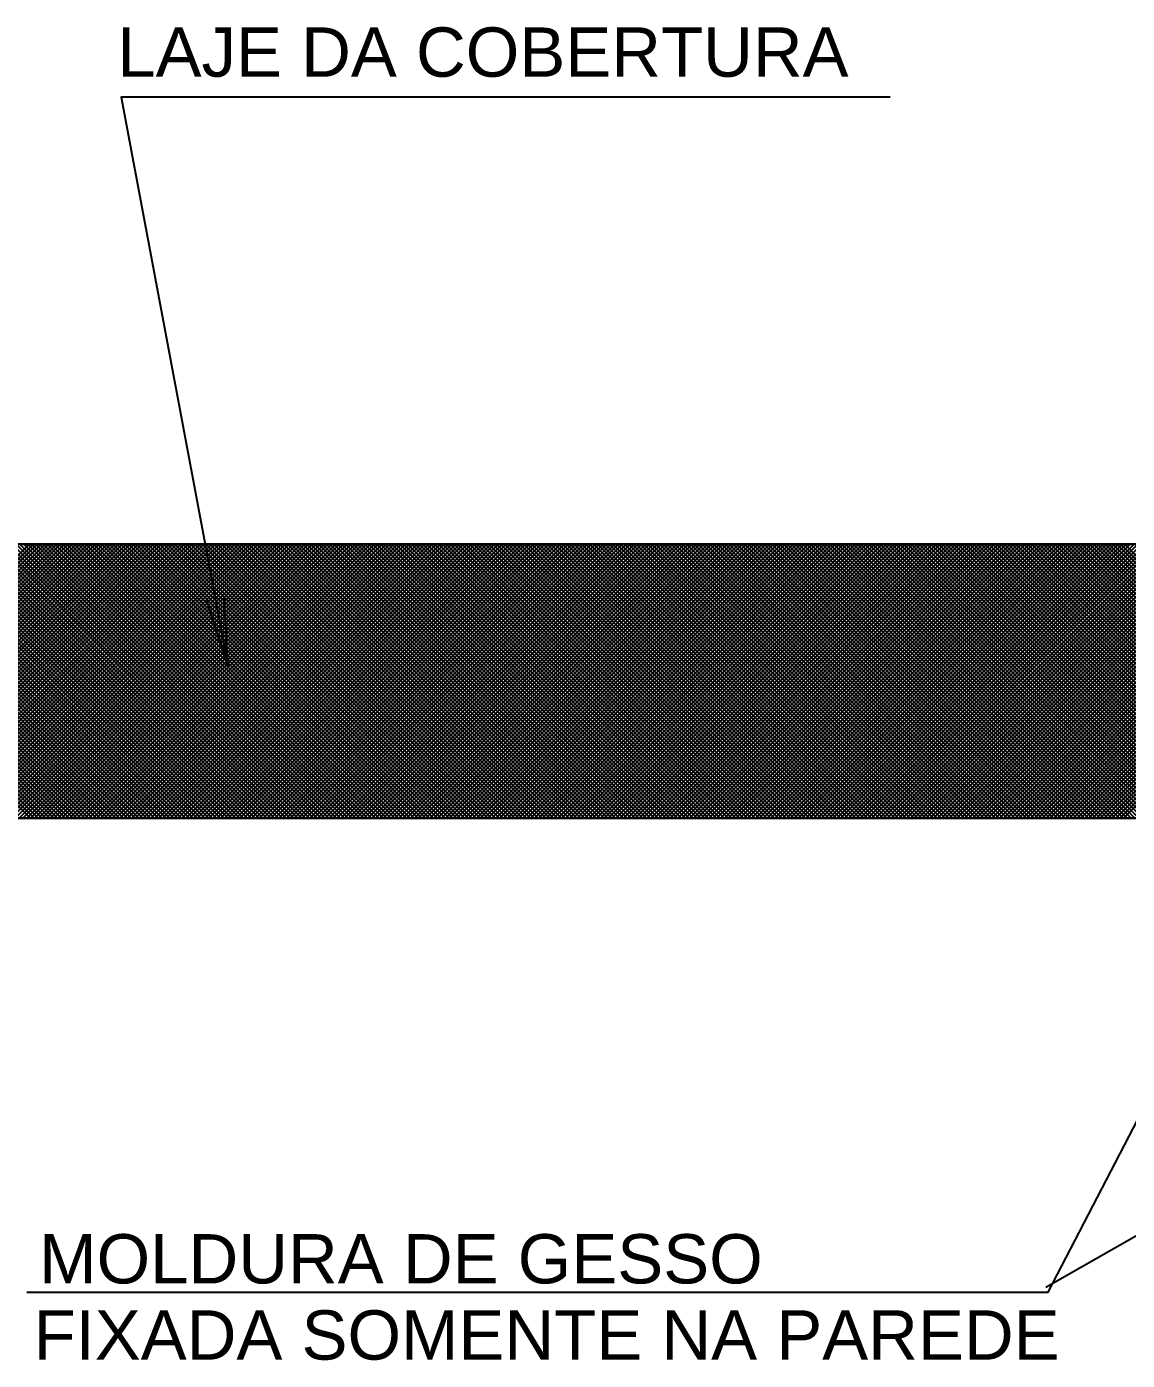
# Model space of a CAD drawing. Extents: x 0 to 119, y 0 to 84.
# Drawn here: x 42.631 to 46.648, y 53.734 to 58.602 of the extents above; entities that cross this region are included whole.
import ezdxf

# ---------------------------------------------------------------- set-up
doc = ezdxf.new("R2010")
doc.units = 0
doc.header["$MEASUREMENT"] = 0
for name, color, linetype in [('29', 9, 'CONTINUOUS'), ('3', 7, 'CONTINUOUS'), ('6', 178, 'CONTINUOUS')]:
    doc.layers.add(name, color=color, linetype=linetype)
doc.styles.add('TQS_ARIAL', font='arial.ttf')

msp = doc.modelspace()

# ---------------------------------------------------------------- linework, layer by layer
at = {"layer": '29', "color": 9, "linetype": 'Continuous'}
for p, q in [((41.641896, 55.713321), (42.641896, 56.713321)), ((41.645233, 56.713321), (42.645233, 55.713321)), ((41.656038, 55.713321), (42.656038, 56.713321)), ((41.659375, 56.713321), (42.659375, 55.713321)), ((41.67018, 55.713321), (42.67018, 56.713321)), ((41.673517, 56.713321), (42.673517, 55.713321)), ((41.684322, 55.713321), (42.684322, 56.713321)), ((41.687659, 56.713321), (42.687659, 55.713321)), ((41.698464, 55.713321), (42.698464, 56.713321)), ((41.701801, 56.713321), (42.701801, 55.713321)), ((41.712606, 55.713321), (42.712606, 56.713321)), ((41.715943, 56.713321), (42.715943, 55.713321)), ((41.726748, 55.713321), (42.726748, 56.713321)), ((41.730086, 56.713321), (42.730086, 55.713321)), ((41.740891, 55.713321), (42.740891, 56.713321)), ((41.744228, 56.713321), (42.744228, 55.713321)), ((41.755033, 55.713321), (42.755033, 56.713321)), ((41.75837, 56.713321), (42.75837, 55.713321)), ((41.769175, 55.713321), (42.769175, 56.713321)), ((41.772512, 56.713321), (42.772512, 55.713321)), ((41.783317, 55.713321), (42.783317, 56.713321)), ((41.786654, 56.713321), (42.786654, 55.713321)), ((41.797459, 55.713321), (42.797459, 56.713321)), ((41.800796, 56.713321), (42.800796, 55.713321)), ((41.811601, 55.713321), (42.811601, 56.713321)), ((41.814938, 56.713321), (42.814938, 55.713321)), ((41.825743, 55.713321), (42.825743, 56.713321)), ((41.82908, 56.713321), (42.82908, 55.713321)), ((41.839885, 55.713321), (42.839885, 56.713321)), ((41.843223, 56.713321), (42.843223, 55.713321)), ((41.854028, 55.713321), (42.854028, 56.713321)), ((41.857365, 56.713321), (42.857365, 55.713321)), ((41.86817, 55.713321), (42.86817, 56.713321)), ((41.871507, 56.713321), (42.871507, 55.713321)), ((41.882312, 55.713321), (42.882312, 56.713321)), ((41.885649, 56.713321), (42.885649, 55.713321)), ((41.896454, 55.713321), (42.896454, 56.713321)), ((41.899791, 56.713321), (42.899791, 55.713321)), ((41.910596, 55.713321), (42.910596, 56.713321)), ((41.913933, 56.713321), (42.913933, 55.713321)), ((41.924738, 55.713321), (42.924738, 56.713321)), ((41.928075, 56.713321), (42.928075, 55.713321)), ((41.93888, 55.713321), (42.93888, 56.713321)), ((41.942218, 56.713321), (42.942218, 55.713321)), ((41.953023, 55.713321), (42.953023, 56.713321)), ((41.95636, 56.713321), (42.95636, 55.713321)), ((41.967165, 55.713321), (42.967165, 56.713321)), ((41.970502, 56.713321), (42.970502, 55.713321)), ((41.981307, 55.713321), (42.981307, 56.713321)), ((41.984644, 56.713321), (42.984644, 55.713321)), ((41.995449, 55.713321), (42.995449, 56.713321)), ((41.998786, 56.713321), (42.998786, 55.713321)), ((42.009591, 55.713321), (43.009591, 56.713321)), ((42.012928, 56.713321), (43.012928, 55.713321)), ((42.023733, 55.713321), (43.023733, 56.713321)), ((42.02707, 56.713321), (43.02707, 55.713321)), ((42.037875, 55.713321), (43.037875, 56.713321)), ((42.041213, 56.713321), (43.041213, 55.713321)), ((42.052018, 55.713321), (43.052018, 56.713321)), ((42.055355, 56.713321), (43.055355, 55.713321)), ((42.06616, 55.713321), (43.06616, 56.713321)), ((42.069497, 56.713321), (43.069497, 55.713321)), ((42.080302, 55.713321), (43.080302, 56.713321)), ((42.083639, 56.713321), (43.083639, 55.713321)), ((42.094444, 55.713321), (43.094444, 56.713321)), ((42.097781, 56.713321), (43.097781, 55.713321)), ((42.108586, 55.713321), (43.108586, 56.713321)), ((42.111923, 56.713321), (43.111923, 55.713321)), ((42.122728, 55.713321), (43.122728, 56.713321)), ((42.126065, 56.713321), (43.126065, 55.713321)), ((42.13687, 55.713321), (43.13687, 56.713321)), ((42.140207, 56.713321), (43.140207, 55.713321)), ((42.151012, 55.713321), (43.151012, 56.713321)), ((42.15435, 56.713321), (43.15435, 55.713321)), ((42.165155, 55.713321), (43.165155, 56.713321)), ((42.168492, 56.713321), (43.168492, 55.713321)), ((42.179297, 55.713321), (43.179297, 56.713321)), ((42.182634, 56.713321), (43.182634, 55.713321)), ((42.193439, 55.713321), (43.193439, 56.713321)), ((42.196776, 56.713321), (43.196776, 55.713321)), ((42.207581, 55.713321), (43.207581, 56.713321)), ((42.210918, 56.713321), (43.210918, 55.713321)), ((42.221723, 55.713321), (43.221723, 56.713321)), ((42.22506, 56.713321), (43.22506, 55.713321)), ((42.235865, 55.713321), (43.235865, 56.713321)), ((42.239202, 56.713321), (43.239202, 55.713321)), ((42.250007, 55.713321), (43.250007, 56.713321)), ((42.253345, 56.713321), (43.253345, 55.713321)), ((42.26415, 55.713321), (43.26415, 56.713321)), ((42.267487, 56.713321), (43.267487, 55.713321)), ((42.278292, 55.713321), (43.278292, 56.713321)), ((42.281629, 56.713321), (43.281629, 55.713321)), ((42.292434, 55.713321), (43.292434, 56.713321)), ((42.295771, 56.713321), (43.295771, 55.713321)), ((42.306576, 55.713321), (43.306576, 56.713321)), ((42.309913, 56.713321), (43.309913, 55.713321)), ((42.320718, 55.713321), (43.320718, 56.713321)), ((42.324055, 56.713321), (43.324055, 55.713321)), ((42.33486, 55.713321), (43.33486, 56.713321)), ((42.338197, 56.713321), (43.338197, 55.713321)), ((42.349002, 55.713321), (43.349002, 56.713321)), ((42.35234, 56.713321), (43.35234, 55.713321)), ((42.363145, 55.713321), (43.363145, 56.713321)), ((42.366482, 56.713321), (43.366482, 55.713321)), ((42.377287, 55.713321), (43.377287, 56.713321)), ((42.380624, 56.713321), (43.380624, 55.713321)), ((42.391429, 55.713321), (43.391429, 56.713321)), ((42.394766, 56.713321), (43.394766, 55.713321)), ((42.405571, 55.713321), (43.405571, 56.713321)), ((42.408908, 56.713321), (43.408908, 55.713321)), ((42.419713, 55.713321), (43.419713, 56.713321)), ((42.42305, 56.713321), (43.42305, 55.713321)), ((42.433855, 55.713321), (43.433855, 56.713321)), ((42.437192, 56.713321), (43.437192, 55.713321)), ((42.447997, 55.713321), (43.447997, 56.713321)), ((42.451334, 56.713321), (43.451334, 55.713321)), ((42.462139, 55.713321), (43.462139, 56.713321)), ((42.465477, 56.713321), (43.465477, 55.713321)), ((42.476282, 55.713321), (43.476282, 56.713321)), ((42.479619, 56.713321), (43.479619, 55.713321)), ((42.490424, 55.713321), (43.490424, 56.713321)), ((42.493761, 56.713321), (43.493761, 55.713321)), ((42.504566, 55.713321), (43.504566, 56.713321)), ((42.507903, 56.713321), (43.507903, 55.713321)), ((42.518708, 55.713321), (43.518708, 56.713321)), ((42.522045, 56.713321), (43.522045, 55.713321)), ((42.53285, 55.713321), (43.53285, 56.713321)), ((42.536187, 56.713321), (43.536187, 55.713321)), ((42.546992, 55.713321), (43.546992, 56.713321)), ((42.550329, 56.713321), (43.550329, 55.713321)), ((42.561134, 55.713321), (43.561134, 56.713321)), ((42.564472, 56.713321), (43.564472, 55.713321)), ((42.575277, 55.713321), (43.575277, 56.713321)), ((42.578614, 56.713321), (43.578614, 55.713321)), ((42.589419, 55.713321), (43.589419, 56.713321)), ((42.592756, 56.713321), (43.592756, 55.713321)), ((42.603561, 55.713321), (43.603561, 56.713321)), ((42.606898, 56.713321), (43.606898, 55.713321)), ((42.617703, 55.713321), (43.617703, 56.713321)), ((42.62104, 56.713321), (43.62104, 55.713321)), ((42.631845, 55.713321), (43.631845, 56.713321)), ((42.635182, 56.713321), (43.635182, 55.713321)), ((42.645987, 55.713321), (43.645987, 56.713321)), ((42.649324, 56.713321), (43.649324, 55.713321)), ((42.660129, 55.713321), (43.660129, 56.713321)), ((42.663466, 56.713321), (43.663466, 55.713321)), ((42.674271, 55.713321), (43.674271, 56.713321)), ((42.677609, 56.713321), (43.677609, 55.713321)), ((42.688414, 55.713321), (43.688414, 56.713321)), ((42.691751, 56.713321), (43.691751, 55.713321)), ((42.702556, 55.713321), (43.702556, 56.713321)), ((42.705893, 56.713321), (43.705893, 55.713321)), ((42.716698, 55.713321), (43.716698, 56.713321)), ((42.720035, 56.713321), (43.720035, 55.713321)), ((42.73084, 55.713321), (43.73084, 56.713321)), ((42.734177, 56.713321), (43.734177, 55.713321)), ((42.744982, 55.713321), (43.744982, 56.713321)), ((42.748319, 56.713321), (43.748319, 55.713321)), ((42.759124, 55.713321), (43.759124, 56.713321)), ((42.762461, 56.713321), (43.762461, 55.713321)), ((42.773266, 55.713321), (43.773266, 56.713321)), ((42.776604, 56.713321), (43.776604, 55.713321)), ((42.787409, 55.713321), (43.787409, 56.713321)), ((42.790746, 56.713321), (43.790746, 55.713321)), ((42.801551, 55.713321), (43.801551, 56.713321)), ((42.804888, 56.713321), (43.804888, 55.713321)), ((42.815693, 55.713321), (43.815693, 56.713321)), ((42.81903, 56.713321), (43.81903, 55.713321)), ((42.829835, 55.713321), (43.829835, 56.713321)), ((42.833172, 56.713321), (43.833172, 55.713321)), ((42.843977, 55.713321), (43.843977, 56.713321)), ((42.847314, 56.713321), (43.847314, 55.713321)), ((42.858119, 55.713321), (43.858119, 56.713321)), ((42.861456, 56.713321), (43.861456, 55.713321)), ((42.872261, 55.713321), (43.872261, 56.713321)), ((42.875599, 56.713321), (43.875599, 55.713321)), ((42.886404, 55.713321), (43.886404, 56.713321)), ((42.889741, 56.713321), (43.889741, 55.713321)), ((42.900546, 55.713321), (43.900546, 56.713321)), ((42.903883, 56.713321), (43.903883, 55.713321)), ((42.914688, 55.713321), (43.914688, 56.713321)), ((42.918025, 56.713321), (43.918025, 55.713321)), ((42.92883, 55.713321), (43.92883, 56.713321)), ((42.932167, 56.713321), (43.932167, 55.713321)), ((42.942972, 55.713321), (43.942972, 56.713321)), ((42.946309, 56.713321), (43.946309, 55.713321)), ((42.957114, 55.713321), (43.957114, 56.713321)), ((42.960451, 56.713321), (43.960451, 55.713321)), ((42.971256, 55.713321), (43.971256, 56.713321)), ((42.974593, 56.713321), (43.974593, 55.713321)), ((42.985398, 55.713321), (43.985398, 56.713321)), ((42.988736, 56.713321), (43.988736, 55.713321)), ((42.999541, 55.713321), (43.999541, 56.713321)), ((43.002878, 56.713321), (44.002878, 55.713321)), ((43.013683, 55.713321), (44.013683, 56.713321)), ((43.01702, 56.713321), (44.01702, 55.713321)), ((43.027825, 55.713321), (44.027825, 56.713321)), ((43.031162, 56.713321), (44.031162, 55.713321)), ((43.041967, 55.713321), (44.041967, 56.713321)), ((43.045304, 56.713321), (44.045304, 55.713321)), ((43.056109, 55.713321), (44.056109, 56.713321)), ((43.059446, 56.713321), (44.059446, 55.713321)), ((43.070251, 55.713321), (44.070251, 56.713321)), ((43.073588, 56.713321), (44.073588, 55.713321)), ((43.084393, 55.713321), (44.084393, 56.713321)), ((43.087731, 56.713321), (44.087731, 55.713321)), ((43.098536, 55.713321), (44.098536, 56.713321)), ((43.101873, 56.713321), (44.101873, 55.713321)), ((43.112678, 55.713321), (44.112678, 56.713321)), ((43.116015, 56.713321), (44.116015, 55.713321)), ((43.12682, 55.713321), (44.12682, 56.713321)), ((43.130157, 56.713321), (44.130157, 55.713321)), ((43.140962, 55.713321), (44.140962, 56.713321)), ((43.144299, 56.713321), (44.144299, 55.713321)), ((43.155104, 55.713321), (44.155104, 56.713321)), ((43.158441, 56.713321), (44.158441, 55.713321)), ((43.169246, 55.713321), (44.169246, 56.713321)), ((43.172583, 56.713321), (44.172583, 55.713321)), ((43.183388, 55.713321), (44.183388, 56.713321)), ((43.186726, 56.713321), (44.186726, 55.713321)), ((43.197531, 55.713321), (44.197531, 56.713321)), ((43.200868, 56.713321), (44.200868, 55.713321)), ((43.211673, 55.713321), (44.211673, 56.713321)), ((43.21501, 56.713321), (44.21501, 55.713321)), ((43.225815, 55.713321), (44.225815, 56.713321)), ((43.229152, 56.713321), (44.229152, 55.713321)), ((43.239957, 55.713321), (44.239957, 56.713321)), ((43.243294, 56.713321), (44.243294, 55.713321)), ((43.254099, 55.713321), (44.254099, 56.713321)), ((43.257436, 56.713321), (44.257436, 55.713321)), ((43.268241, 55.713321), (44.268241, 56.713321)), ((43.271578, 56.713321), (44.271578, 55.713321)), ((43.282383, 55.713321), (44.282383, 56.713321)), ((43.28572, 56.713321), (44.28572, 55.713321)), ((43.296525, 55.713321), (44.296525, 56.713321)), ((43.299863, 56.713321), (44.299863, 55.713321)), ((43.310668, 55.713321), (44.310668, 56.713321)), ((43.314005, 56.713321), (44.314005, 55.713321)), ((43.32481, 55.713321), (44.32481, 56.713321)), ((43.328147, 56.713321), (44.328147, 55.713321)), ((43.338952, 55.713321), (44.338952, 56.713321)), ((43.342289, 56.713321), (44.342289, 55.713321)), ((43.353094, 55.713321), (44.353094, 56.713321)), ((43.356431, 56.713321), (44.356431, 55.713321)), ((43.367236, 55.713321), (44.367236, 56.713321)), ((43.370573, 56.713321), (44.370573, 55.713321)), ((43.381378, 55.713321), (44.381378, 56.713321)), ((43.384715, 56.713321), (44.384715, 55.713321)), ((43.39552, 55.713321), (44.39552, 56.713321)), ((43.398858, 56.713321), (44.398858, 55.713321)), ((43.409663, 55.713321), (44.409663, 56.713321)), ((43.413, 56.713321), (44.413, 55.713321)), ((43.423805, 55.713321), (44.423805, 56.713321)), ((43.427142, 56.713321), (44.427142, 55.713321)), ((43.437947, 55.713321), (44.437947, 56.713321)), ((43.441284, 56.713321), (44.441284, 55.713321)), ((43.452089, 55.713321), (44.452089, 56.713321)), ((43.455426, 56.713321), (44.455426, 55.713321)), ((43.466231, 55.713321), (44.466231, 56.713321)), ((43.469568, 56.713321), (44.469568, 55.713321)), ((43.480373, 55.713321), (44.480373, 56.713321)), ((43.48371, 56.713321), (44.48371, 55.713321)), ((43.494515, 55.713321), (44.494515, 56.713321)), ((43.497852, 56.713321), (44.497852, 55.713321)), ((43.508658, 55.713321), (44.508658, 56.713321)), ((43.511995, 56.713321), (44.511995, 55.713321)), ((43.5228, 55.713321), (44.5228, 56.713321)), ((43.526137, 56.713321), (44.526137, 55.713321)), ((43.536942, 55.713321), (44.536942, 56.713321)), ((43.540279, 56.713321), (44.540279, 55.713321)), ((43.551084, 55.713321), (44.551084, 56.713321)), ((43.554421, 56.713321), (44.554421, 55.713321)), ((43.565226, 55.713321), (44.565226, 56.713321)), ((43.568563, 56.713321), (44.568563, 55.713321)), ((43.579368, 55.713321), (44.579368, 56.713321)), ((43.582705, 56.713321), (44.582705, 55.713321)), ((43.59351, 55.713321), (44.59351, 56.713321)), ((43.596847, 56.713321), (44.596847, 55.713321)), ((43.607652, 55.713321), (44.607652, 56.713321)), ((43.61099, 56.713321), (44.61099, 55.713321)), ((43.621795, 55.713321), (44.621795, 56.713321)), ((43.625132, 56.713321), (44.625132, 55.713321)), ((43.635937, 55.713321), (44.635937, 56.713321)), ((43.639274, 56.713321), (44.639274, 55.713321)), ((43.650079, 55.713321), (44.650079, 56.713321)), ((43.653416, 56.713321), (44.653416, 55.713321)), ((43.664221, 55.713321), (44.664221, 56.713321)), ((43.667558, 56.713321), (44.667558, 55.713321)), ((43.678363, 55.713321), (44.678363, 56.713321)), ((43.6817, 56.713321), (44.6817, 55.713321)), ((43.692505, 55.713321), (44.692505, 56.713321)), ((43.695842, 56.713321), (44.695842, 55.713321)), ((43.706647, 55.713321), (44.706647, 56.713321)), ((43.709985, 56.713321), (44.709985, 55.713321)), ((43.72079, 55.713321), (44.72079, 56.713321)), ((43.724127, 56.713321), (44.724127, 55.713321)), ((43.734932, 55.713321), (44.734932, 56.713321)), ((43.738269, 56.713321), (44.738269, 55.713321)), ((43.749074, 55.713321), (44.749074, 56.713321)), ((43.752411, 56.713321), (44.752411, 55.713321)), ((43.763216, 55.713321), (44.763216, 56.713321)), ((43.766553, 56.713321), (44.766553, 55.713321)), ((43.777358, 55.713321), (44.777358, 56.713321)), ((43.780695, 56.713321), (44.780695, 55.713321)), ((43.7915, 55.713321), (44.7915, 56.713321)), ((43.794837, 56.713321), (44.794837, 55.713321)), ((43.805642, 55.713321), (44.805642, 56.713321)), ((43.808979, 56.713321), (44.808979, 55.713321)), ((43.819784, 55.713321), (44.819784, 56.713321)), ((43.823122, 56.713321), (44.823122, 55.713321)), ((43.833927, 55.713321), (44.833927, 56.713321)), ((43.837264, 56.713321), (44.837264, 55.713321)), ((43.848069, 55.713321), (44.848069, 56.713321)), ((43.851406, 56.713321), (44.851406, 55.713321)), ((43.862211, 55.713321), (44.862211, 56.713321)), ((43.865548, 56.713321), (44.865548, 55.713321)), ((43.876353, 55.713321), (44.876353, 56.713321)), ((43.87969, 56.713321), (44.87969, 55.713321)), ((43.890495, 55.713321), (44.890495, 56.713321)), ((43.893832, 56.713321), (44.893832, 55.713321)), ((43.904637, 55.713321), (44.904637, 56.713321)), ((43.907974, 56.713321), (44.907974, 55.713321)), ((43.918779, 55.713321), (44.918779, 56.713321)), ((43.922117, 56.713321), (44.922117, 55.713321)), ((43.932922, 55.713321), (44.932922, 56.713321)), ((43.936259, 56.713321), (44.936259, 55.713321)), ((43.947064, 55.713321), (44.947064, 56.713321)), ((43.950401, 56.713321), (44.950401, 55.713321)), ((43.961206, 55.713321), (44.961206, 56.713321)), ((43.964543, 56.713321), (44.964543, 55.713321)), ((43.975348, 55.713321), (44.975348, 56.713321)), ((43.978685, 56.713321), (44.978685, 55.713321)), ((43.98949, 55.713321), (44.98949, 56.713321)), ((43.992827, 56.713321), (44.992827, 55.713321)), ((44.003632, 55.713321), (45.003632, 56.713321)), ((44.006969, 56.713321), (45.006969, 55.713321)), ((44.017774, 55.713321), (45.017774, 56.713321)), ((44.021112, 56.713321), (45.021112, 55.713321)), ((44.031917, 55.713321), (45.031917, 56.713321)), ((44.035254, 56.713321), (45.035254, 55.713321)), ((44.046059, 55.713321), (45.046059, 56.713321)), ((44.049396, 56.713321), (45.049396, 55.713321)), ((44.060201, 55.713321), (45.060201, 56.713321)), ((44.063538, 56.713321), (45.063538, 55.713321)), ((44.074343, 55.713321), (45.074343, 56.713321)), ((44.07768, 56.713321), (45.07768, 55.713321)), ((44.088485, 55.713321), (45.088485, 56.713321)), ((44.091822, 56.713321), (45.091822, 55.713321)), ((44.102627, 55.713321), (45.102627, 56.713321)), ((44.105964, 56.713321), (45.105964, 55.713321)), ((44.116769, 55.713321), (45.116769, 56.713321)), ((44.120106, 56.713321), (45.120106, 55.713321)), ((44.130911, 55.713321), (45.130911, 56.713321)), ((44.134249, 56.713321), (45.134249, 55.713321)), ((44.145054, 55.713321), (45.145054, 56.713321)), ((44.148391, 56.713321), (45.148391, 55.713321)), ((44.159196, 55.713321), (45.159196, 56.713321)), ((44.162533, 56.713321), (45.162533, 55.713321)), ((44.173338, 55.713321), (45.173338, 56.713321)), ((44.176675, 56.713321), (45.176675, 55.713321)), ((44.18748, 55.713321), (45.18748, 56.713321)), ((44.190817, 56.713321), (45.190817, 55.713321)), ((44.201622, 55.713321), (45.201622, 56.713321)), ((44.204959, 56.713321), (45.204959, 55.713321)), ((44.215764, 55.713321), (45.215764, 56.713321)), ((44.219101, 56.713321), (45.219101, 55.713321)), ((44.229906, 55.713321), (45.229906, 56.713321)), ((44.233244, 56.713321), (45.233244, 55.713321)), ((44.244049, 55.713321), (45.244049, 56.713321)), ((44.247386, 56.713321), (45.247386, 55.713321)), ((44.258191, 55.713321), (45.258191, 56.713321)), ((44.261528, 56.713321), (45.261528, 55.713321)), ((44.272333, 55.713321), (45.272333, 56.713321)), ((44.27567, 56.713321), (45.27567, 55.713321)), ((44.286475, 55.713321), (45.286475, 56.713321)), ((44.289812, 56.713321), (45.289812, 55.713321)), ((44.300617, 55.713321), (45.300617, 56.713321)), ((44.303954, 56.713321), (45.303954, 55.713321)), ((44.314759, 55.713321), (45.314759, 56.713321)), ((44.318096, 56.713321), (45.318096, 55.713321)), ((44.328901, 55.713321), (45.328901, 56.713321)), ((44.332238, 56.713321), (45.332238, 55.713321)), ((44.343044, 55.713321), (45.343044, 56.713321)), ((44.346381, 56.713321), (45.346381, 55.713321)), ((44.357186, 55.713321), (45.357186, 56.713321)), ((44.360523, 56.713321), (45.360523, 55.713321)), ((44.371328, 55.713321), (45.371328, 56.713321)), ((44.374665, 56.713321), (45.374665, 55.713321)), ((44.38547, 55.713321), (45.38547, 56.713321)), ((44.388807, 56.713321), (45.388807, 55.713321)), ((44.399612, 55.713321), (45.399612, 56.713321)), ((44.402949, 56.713321), (45.402949, 55.713321)), ((44.413754, 55.713321), (45.413754, 56.713321)), ((44.417091, 56.713321), (45.417091, 55.713321)), ((44.427896, 55.713321), (45.427896, 56.713321)), ((44.431233, 56.713321), (45.431233, 55.713321)), ((44.442038, 55.713321), (45.442038, 56.713321)), ((44.445376, 56.713321), (45.445376, 55.713321)), ((44.456181, 55.713321), (45.456181, 56.713321)), ((44.459518, 56.713321), (45.459518, 55.713321)), ((44.470323, 55.713321), (45.470323, 56.713321)), ((44.47366, 56.713321), (45.47366, 55.713321)), ((44.484465, 55.713321), (45.484465, 56.713321)), ((44.487802, 56.713321), (45.487802, 55.713321)), ((44.498607, 55.713321), (45.498607, 56.713321)), ((44.501944, 56.713321), (45.501944, 55.713321)), ((44.512749, 55.713321), (45.512749, 56.713321)), ((44.516086, 56.713321), (45.516086, 55.713321)), ((44.526891, 55.713321), (45.526891, 56.713321)), ((44.530228, 56.713321), (45.530228, 55.713321)), ((44.541033, 55.713321), (45.541033, 56.713321)), ((44.544371, 56.713321), (45.544371, 55.713321)), ((44.555176, 55.713321), (45.555176, 56.713321)), ((44.558513, 56.713321), (45.558513, 55.713321)), ((44.569318, 55.713321), (45.569318, 56.713321)), ((44.572655, 56.713321), (45.572655, 55.713321)), ((44.58346, 55.713321), (45.58346, 56.713321)), ((44.586797, 56.713321), (45.586797, 55.713321)), ((44.597602, 55.713321), (45.597602, 56.713321)), ((44.600939, 56.713321), (45.600939, 55.713321)), ((44.611744, 55.713321), (45.611744, 56.713321)), ((44.615081, 56.713321), (45.615081, 55.713321)), ((44.625886, 55.713321), (45.625886, 56.713321)), ((44.629223, 56.713321), (45.629223, 55.713321)), ((44.640028, 55.713321), (45.640028, 56.713321)), ((44.643365, 56.713321), (45.643365, 55.713321)), ((44.65417, 55.713321), (45.65417, 56.713321)), ((44.657508, 56.713321), (45.657508, 55.713321)), ((44.668313, 55.713321), (45.668313, 56.713321)), ((44.67165, 56.713321), (45.67165, 55.713321)), ((44.682455, 55.713321), (45.682455, 56.713321)), ((44.685792, 56.713321), (45.685792, 55.713321)), ((44.696597, 55.713321), (45.696597, 56.713321)), ((44.699934, 56.713321), (45.699934, 55.713321)), ((44.710739, 55.713321), (45.710739, 56.713321)), ((44.714076, 56.713321), (45.714076, 55.713321)), ((44.724881, 55.713321), (45.724881, 56.713321)), ((44.728218, 56.713321), (45.728218, 55.713321)), ((44.739023, 55.713321), (45.739023, 56.713321)), ((44.74236, 56.713321), (45.74236, 55.713321)), ((44.753165, 55.713321), (45.753165, 56.713321)), ((44.756503, 56.713321), (45.756503, 55.713321)), ((44.767308, 55.713321), (45.767308, 56.713321)), ((44.770645, 56.713321), (45.770645, 55.713321)), ((44.78145, 55.713321), (45.78145, 56.713321)), ((44.784787, 56.713321), (45.784787, 55.713321)), ((44.795592, 55.713321), (45.795592, 56.713321)), ((44.798929, 56.713321), (45.798929, 55.713321)), ((44.809734, 55.713321), (45.809734, 56.713321)), ((44.813071, 56.713321), (45.813071, 55.713321)), ((44.823876, 55.713321), (45.823876, 56.713321)), ((44.827213, 56.713321), (45.827213, 55.713321)), ((44.838018, 55.713321), (45.838018, 56.713321)), ((44.841355, 56.713321), (45.841355, 55.713321)), ((44.85216, 55.713321), (45.85216, 56.713321)), ((44.855498, 56.713321), (45.855498, 55.713321)), ((44.866303, 55.713321), (45.866303, 56.713321)), ((44.86964, 56.713321), (45.86964, 55.713321)), ((44.880445, 55.713321), (45.880445, 56.713321)), ((44.883782, 56.713321), (45.883782, 55.713321)), ((44.894587, 55.713321), (45.894587, 56.713321)), ((44.897924, 56.713321), (45.897924, 55.713321)), ((44.908729, 55.713321), (45.908729, 56.713321)), ((44.912066, 56.713321), (45.912066, 55.713321)), ((44.922871, 55.713321), (45.922871, 56.713321)), ((44.926208, 56.713321), (45.926208, 55.713321)), ((44.937013, 55.713321), (45.937013, 56.713321)), ((44.94035, 56.713321), (45.94035, 55.713321)), ((44.951155, 55.713321), (45.951155, 56.713321)), ((44.954492, 56.713321), (45.954492, 55.713321)), ((44.965297, 55.713321), (45.965297, 56.713321)), ((44.968635, 56.713321), (45.968635, 55.713321)), ((44.97944, 55.713321), (45.97944, 56.713321)), ((44.982777, 56.713321), (45.982777, 55.713321)), ((44.993582, 55.713321), (45.993582, 56.713321)), ((44.996919, 56.713321), (45.996919, 55.713321)), ((45.007724, 55.713321), (46.007724, 56.713321)), ((45.011061, 56.713321), (46.011061, 55.713321)), ((45.021866, 55.713321), (46.021866, 56.713321)), ((45.025203, 56.713321), (46.025203, 55.713321)), ((45.036008, 55.713321), (46.036008, 56.713321)), ((45.039345, 56.713321), (46.039345, 55.713321)), ((45.05015, 55.713321), (46.05015, 56.713321)), ((45.053487, 56.713321), (46.053487, 55.713321)), ((45.064292, 55.713321), (46.064292, 56.713321)), ((45.06763, 56.713321), (46.06763, 55.713321)), ((45.078435, 55.713321), (46.078435, 56.713321)), ((45.081772, 56.713321), (46.081772, 55.713321)), ((45.092577, 55.713321), (46.092577, 56.713321)), ((45.095914, 56.713321), (46.095914, 55.713321)), ((45.106719, 55.713321), (46.106719, 56.713321)), ((45.110056, 56.713321), (46.110056, 55.713321)), ((45.120861, 55.713321), (46.120861, 56.713321)), ((45.124198, 56.713321), (46.124198, 55.713321)), ((45.135003, 55.713321), (46.135003, 56.713321)), ((45.13834, 56.713321), (46.13834, 55.713321)), ((45.149145, 55.713321), (46.149145, 56.713321)), ((45.152482, 56.713321), (46.152482, 55.713321)), ((45.163287, 55.713321), (46.163287, 56.713321)), ((45.166624, 56.713321), (46.166624, 55.713321)), ((45.17743, 55.713321), (46.17743, 56.713321)), ((45.180767, 56.713321), (46.180767, 55.713321)), ((45.191572, 55.713321), (46.191572, 56.713321)), ((45.194909, 56.713321), (46.194909, 55.713321)), ((45.205714, 55.713321), (46.205714, 56.713321)), ((45.209051, 56.713321), (46.209051, 55.713321)), ((45.219856, 55.713321), (46.219856, 56.713321)), ((45.223193, 56.713321), (46.223193, 55.713321)), ((45.233998, 55.713321), (46.233998, 56.713321)), ((45.237335, 56.713321), (46.237335, 55.713321)), ((45.24814, 55.713321), (46.24814, 56.713321)), ((45.251477, 56.713321), (46.251477, 55.713321)), ((45.262282, 55.713321), (46.262282, 56.713321)), ((45.265619, 56.713321), (46.265619, 55.713321)), ((45.276424, 55.713321), (46.276424, 56.713321)), ((45.279762, 56.713321), (46.279762, 55.713321)), ((45.290567, 55.713321), (46.290567, 56.713321)), ((45.293904, 56.713321), (46.293904, 55.713321)), ((45.304709, 55.713321), (46.304709, 56.713321)), ((45.308046, 56.713321), (46.308046, 55.713321)), ((45.318851, 55.713321), (46.318851, 56.713321)), ((45.322188, 56.713321), (46.322188, 55.713321)), ((45.332993, 55.713321), (46.332993, 56.713321)), ((45.33633, 56.713321), (46.33633, 55.713321)), ((45.347135, 55.713321), (46.347135, 56.713321)), ((45.350472, 56.713321), (46.350472, 55.713321)), ((45.361277, 55.713321), (46.361277, 56.713321)), ((45.364614, 56.713321), (46.364614, 55.713321)), ((45.375419, 55.713321), (46.375419, 56.713321)), ((45.378757, 56.713321), (46.378757, 55.713321)), ((45.389562, 55.713321), (46.389562, 56.713321)), ((45.392899, 56.713321), (46.392899, 55.713321)), ((45.403704, 55.713321), (46.403704, 56.713321)), ((45.407041, 56.713321), (46.407041, 55.713321)), ((45.417846, 55.713321), (46.417846, 56.713321)), ((45.421183, 56.713321), (46.421183, 55.713321)), ((45.431988, 55.713321), (46.431988, 56.713321)), ((45.435325, 56.713321), (46.435325, 55.713321)), ((45.44613, 55.713321), (46.44613, 56.713321)), ((45.449467, 56.713321), (46.449467, 55.713321)), ((45.460272, 55.713321), (46.460272, 56.713321)), ((45.463609, 56.713321), (46.463609, 55.713321)), ((45.474414, 55.713321), (46.474414, 56.713321)), ((45.477751, 56.713321), (46.477751, 55.713321)), ((45.488556, 55.713321), (46.488556, 56.713321)), ((45.491894, 56.713321), (46.491894, 55.713321)), ((45.502699, 55.713321), (46.502699, 56.713321)), ((45.506036, 56.713321), (46.506036, 55.713321)), ((45.516841, 55.713321), (46.516841, 56.713321)), ((45.520178, 56.713321), (46.520178, 55.713321)), ((45.530983, 55.713321), (46.530983, 56.713321)), ((45.53432, 56.713321), (46.53432, 55.713321)), ((45.545125, 55.713321), (46.545125, 56.713321)), ((45.548462, 56.713321), (46.548462, 55.713321)), ((45.559267, 55.713321), (46.559267, 56.713321)), ((45.562604, 56.713321), (46.562604, 55.713321)), ((45.573409, 55.713321), (46.573409, 56.713321)), ((45.576746, 56.713321), (46.576746, 55.713321)), ((45.587551, 55.713321), (46.587551, 56.713321)), ((45.590889, 56.713321), (46.590889, 55.713321)), ((45.601694, 55.713321), (46.601694, 56.713321)), ((45.605031, 56.713321), (46.605031, 55.713321)), ((45.615836, 55.713321), (46.615836, 56.713321)), ((45.619173, 56.713321), (46.619173, 55.713321)), ((45.629978, 55.713321), (46.629978, 56.713321)), ((45.633315, 56.713321), (46.633315, 55.713321)), ((45.64412, 55.713321), (46.64412, 56.713321)), ((45.647457, 56.713321), (46.647457, 55.713321)), ((45.658262, 55.713321), (46.658262, 56.713321)), ((45.661599, 56.713321), (46.661599, 55.713321)), ((45.672404, 55.713321), (46.672404, 56.713321)), ((45.675741, 56.713321), (46.675741, 55.713321)), ((45.686546, 55.713321), (46.686546, 56.713321)), ((45.689884, 56.713321), (46.689884, 55.713321)), ((45.700689, 55.713321), (46.700689, 56.713321)), ((45.704026, 56.713321), (46.704026, 55.713321)), ((45.714831, 55.713321), (46.714831, 56.713321)), ((45.718168, 56.713321), (46.718168, 55.713321)), ((45.728973, 55.713321), (46.728973, 56.713321)), ((45.73231, 56.713321), (46.73231, 55.713321)), ((45.743115, 55.713321), (46.743115, 56.713321)), ((45.746452, 56.713321), (46.746452, 55.713321)), ((45.757257, 55.713321), (46.757257, 56.713321)), ((45.760594, 56.713321), (46.760594, 55.713321)), ((45.771399, 55.713321), (46.771399, 56.713321)), ((45.774736, 56.713321), (46.774736, 55.713321)), ((45.785541, 55.713321), (46.785541, 56.713321)), ((45.788878, 56.713321), (46.788878, 55.713321)), ((45.799683, 55.713321), (46.799683, 56.713321)), ((45.803021, 56.713321), (46.803021, 55.713321)), ((45.813826, 55.713321), (46.813826, 56.713321)), ((45.817163, 56.713321), (46.817163, 55.713321)), ((45.827968, 55.713321), (46.827968, 56.713321)), ((45.831305, 56.713321), (46.831305, 55.713321)), ((45.84211, 55.713321), (46.84211, 56.713321)), ((45.845447, 56.713321), (46.845447, 55.713321)), ((45.856252, 55.713321), (46.856252, 56.713321)), ((45.859589, 56.713321), (46.859589, 55.713321)), ((45.870394, 55.713321), (46.870394, 56.713321)), ((45.873731, 56.713321), (46.873731, 55.713321)), ((45.884536, 55.713321), (46.884536, 56.713321)), ((45.887873, 56.713321), (46.887873, 55.713321)), ((45.898678, 55.713321), (46.898678, 56.713321)), ((45.902016, 56.713321), (46.902016, 55.713321)), ((45.912821, 55.713321), (46.912821, 56.713321)), ((45.916158, 56.713321), (46.916158, 55.713321)), ((45.926963, 55.713321), (46.926963, 56.713321)), ((45.9303, 56.713321), (46.9303, 55.713321)), ((45.941105, 55.713321), (46.941105, 56.713321)), ((45.944442, 56.713321), (46.944442, 55.713321)), ((45.955247, 55.713321), (46.955247, 56.713321)), ((45.958584, 56.713321), (46.958584, 55.713321)), ((45.969389, 55.713321), (46.969389, 56.713321)), ((45.972726, 56.713321), (46.972726, 55.713321)), ((45.983531, 55.713321), (46.983531, 56.713321)), ((45.986868, 56.713321), (46.986868, 55.713321)), ((45.997673, 55.713321), (46.997673, 56.713321)), ((46.00101, 56.713321), (47.00101, 55.713321)), ((46.011816, 55.713321), (47.011816, 56.713321)), ((46.015153, 56.713321), (47.015153, 55.713321)), ((46.025958, 55.713321), (47.025958, 56.713321)), ((46.029295, 56.713321), (47.029295, 55.713321)), ((46.0401, 55.713321), (47.0401, 56.713321)), ((46.043437, 56.713321), (47.043437, 55.713321)), ((46.054242, 55.713321), (47.054242, 56.713321)), ((46.057579, 56.713321), (47.057579, 55.713321)), ((46.068384, 55.713321), (47.068384, 56.713321)), ((46.071721, 56.713321), (47.071721, 55.713321)), ((46.082526, 55.713321), (47.082526, 56.713321)), ((46.085863, 56.713321), (47.085863, 55.713321)), ((46.096668, 55.713321), (47.096668, 56.713321)), ((46.100005, 56.713321), (47.100005, 55.713321)), ((46.11081, 55.713321), (47.11081, 56.713321)), ((46.114148, 56.713321), (47.114148, 55.713321)), ((46.124953, 55.713321), (47.124953, 56.713321)), ((46.12829, 56.713321), (47.12829, 55.713321)), ((46.139095, 55.713321), (47.139095, 56.713321)), ((46.142432, 56.713321), (47.142432, 55.713321)), ((46.153237, 55.713321), (47.153237, 56.713321)), ((46.156574, 56.713321), (47.156574, 55.713321)), ((46.167379, 55.713321), (47.167379, 56.713321)), ((46.170716, 56.713321), (47.170716, 55.713321)), ((46.181521, 55.713321), (47.181521, 56.713321)), ((46.184858, 56.713321), (47.184858, 55.713321)), ((46.195663, 55.713321), (47.195663, 56.713321)), ((46.199, 56.713321), (47.199, 55.713321)), ((46.209805, 55.713321), (47.209805, 56.713321)), ((46.213143, 56.713321), (47.213143, 55.713321)), ((46.223948, 55.713321), (47.223948, 56.713321)), ((46.227285, 56.713321), (47.227285, 55.713321)), ((46.23809, 55.713321), (47.23809, 56.713321)), ((46.241427, 56.713321), (47.241427, 55.713321)), ((46.252232, 55.713321), (47.252232, 56.713321)), ((46.255569, 56.713321), (47.255569, 55.713321)), ((46.266374, 55.713321), (47.266374, 56.713321)), ((46.269711, 56.713321), (47.269711, 55.713321)), ((46.280516, 55.713321), (47.280516, 56.713321)), ((46.283853, 56.713321), (47.283853, 55.713321)), ((46.294658, 55.713321), (47.294658, 56.713321)), ((46.297995, 56.713321), (47.297995, 55.713321)), ((46.3088, 55.713321), (47.3088, 56.713321)), ((46.312137, 56.713321), (47.312137, 55.713321)), ((46.322942, 55.713321), (47.322942, 56.713321)), ((46.32628, 56.713321), (47.32628, 55.713321)), ((46.337085, 55.713321), (47.337085, 56.713321)), ((46.340422, 56.713321), (47.340422, 55.713321)), ((46.351227, 55.713321), (47.351227, 56.713321)), ((46.354564, 56.713321), (47.354564, 55.713321)), ((46.365369, 55.713321), (47.365369, 56.713321)), ((46.368706, 56.713321), (47.368706, 55.713321)), ((46.379511, 55.713321), (47.379511, 56.713321)), ((46.382848, 56.713321), (47.382848, 55.713321)), ((46.393653, 55.713321), (47.393653, 56.713321)), ((46.39699, 56.713321), (47.39699, 55.713321)), ((46.407795, 55.713321), (47.407795, 56.713321)), ((46.411132, 56.713321), (47.411132, 55.713321)), ((46.421937, 55.713321), (47.421937, 56.713321)), ((46.425275, 56.713321), (47.425275, 55.713321)), ((46.43608, 55.713321), (47.43608, 56.713321)), ((46.439417, 56.713321), (47.439417, 55.713321)), ((46.450222, 55.713321), (47.450222, 56.713321)), ((46.453559, 56.713321), (47.453559, 55.713321)), ((46.464364, 55.713321), (47.464364, 56.713321)), ((46.467701, 56.713321), (47.467701, 55.713321)), ((46.478506, 55.713321), (47.478506, 56.713321)), ((46.481843, 56.713321), (47.481843, 55.713321)), ((46.492648, 55.713321), (47.492648, 56.713321)), ((46.495985, 56.713321), (47.495985, 55.713321)), ((46.50679, 55.713321), (47.50679, 56.713321)), ((46.510127, 56.713321), (47.510127, 55.713321)), ((46.520932, 55.713321), (47.520932, 56.713321)), ((46.52427, 56.713321), (47.52427, 55.713321)), ((46.535075, 55.713321), (47.535075, 56.713321)), ((46.538412, 56.713321), (47.538412, 55.713321)), ((46.549217, 55.713321), (47.549217, 56.713321)), ((46.552554, 56.713321), (47.552554, 55.713321)), ((46.563359, 55.713321), (47.563359, 56.713321)), ((46.566696, 56.713321), (47.566696, 55.713321)), ((46.577501, 55.713321), (47.577501, 56.713321)), ((46.580838, 56.713321), (47.580838, 55.713321)), ((46.591643, 55.713321), (47.591643, 56.713321)), ((46.59498, 56.713321), (47.59498, 55.713321)), ((46.605785, 55.713321), (47.605785, 56.713321)), ((46.609122, 56.713321), (47.609122, 55.713321)), ((46.619927, 55.713321), (47.619927, 56.713321)), ((46.623264, 56.713321), (47.623264, 55.713321)), ((46.634069, 55.713321), (47.634069, 56.713321)), ((46.637407, 56.713321), (47.637407, 55.713321))]:
    msp.add_line(p, q, dxfattribs=at)
msp.add_lwpolyline([(34.316598, 55.713321), (34.316598, 56.713321), (50.304197, 56.713321), (50.304197, 56.379987), (50.804197, 56.213321), (49.804197, 56.213321), (50.304197, 56.046654), (50.304197, 55.713321), (34.316598, 55.713321)], dxfattribs=at)
at = {"layer": '3', "color": 7, "linetype": 'Continuous'}
for points in [[(45.781974, 58.34508), (42.976135, 58.34508), (43.366029, 56.271269), (43.288161, 56.508833), (43.366029, 56.271269), (43.352301, 56.520891)], [(42.631973, 53.982824), (46.358554, 53.982824), (47.097379, 55.404863), (47.012062, 55.169872), (47.097379, 55.404863), (46.954149, 55.199961)], [(46.350101, 54.00145), (48.876681, 55.442227), (48.677533, 55.291098), (48.876681, 55.442227), (48.645204, 55.347791)]]:
    msp.add_lwpolyline(points, dxfattribs=at)
at = {"layer": '6', "color": 178, "linetype": 'Continuous'}
for p, q in [((47.255376, 56.713321), (34.316598, 56.713321)), ((34.316598, 55.713321), (47.255376, 55.713321))]:
    msp.add_line(p, q, dxfattribs=at)

# ---------------------------------------------------------------- texts
at = {"layer": '3', "color": 7, "linetype": 'Continuous', "style": 'TQS_ARIAL'}
for s, p in [('LAJE DA COBERTURA', (42.962138, 58.41969)), ('MOLDURA DE GESSO', (42.677039, 54.014601)), ('FIXADA SOMENTE NA PAREDE', (42.656485, 53.736549))]:
    msp.add_text(s, height=0.18, dxfattribs=at).set_placement(p)

doc.saveas('drawing.dxf')
